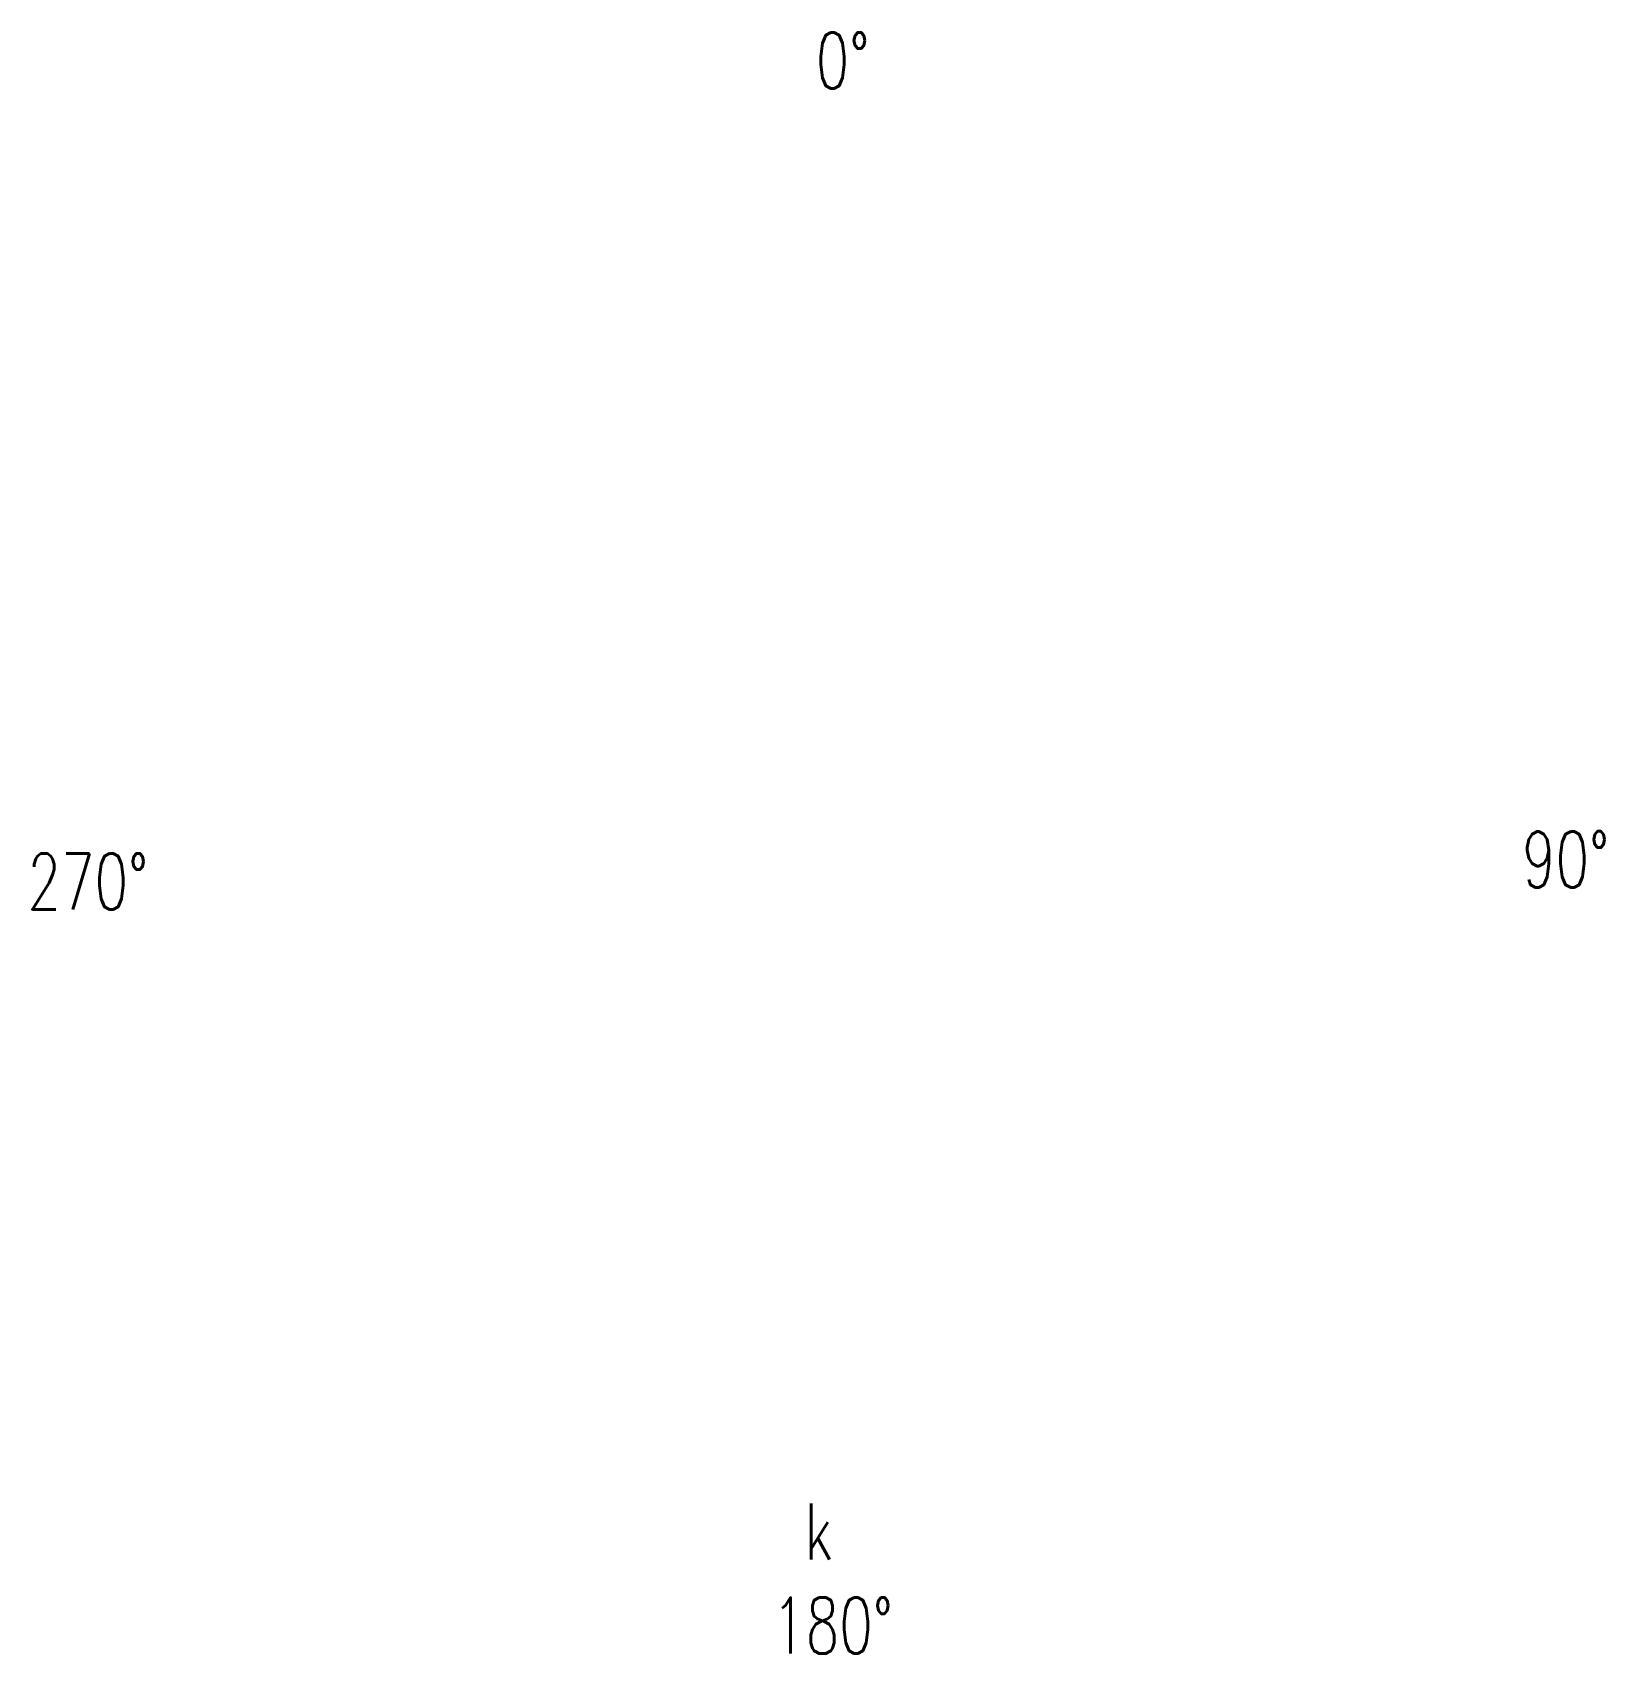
# Model space of a CAD drawing. Header units: millimetres. Extents: x 109 to 8128, y -42247 to -15872.
# Drawn here: x 3154 to 4730, y -42247 to -40621 of the extents above.
import ezdxf

# ---------------------------------------------------------------- set-up
doc = ezdxf.new("R2010")
doc.units = ezdxf.units.MM
doc.layers.add('文字', color=6, linetype='Continuous', lineweight=13)
doc.styles.add('HZ', font='simplex.shx', dxfattribs={"width": 0.75, "bigfont": 'gbhzfs.shx'})

msp = doc.modelspace()

# ---------------------------------------------------------------- texts
at = {"layer": '文字', "color": 6, "style": 'HZ', "width": 0.7}
for s, p in [('0%%D', (3939.43, -40677.21)), ('90%%D', (4647.57, -41478.31)), ('270%%D', (3149.04, -41500.5)), ('k', (3928.04, -42152.24)), ('180%%D', (3895.67, -42246.65))]:
    msp.add_text(s, height=56.1, dxfattribs=at).set_placement(p)

doc.saveas('drawing.dxf')
